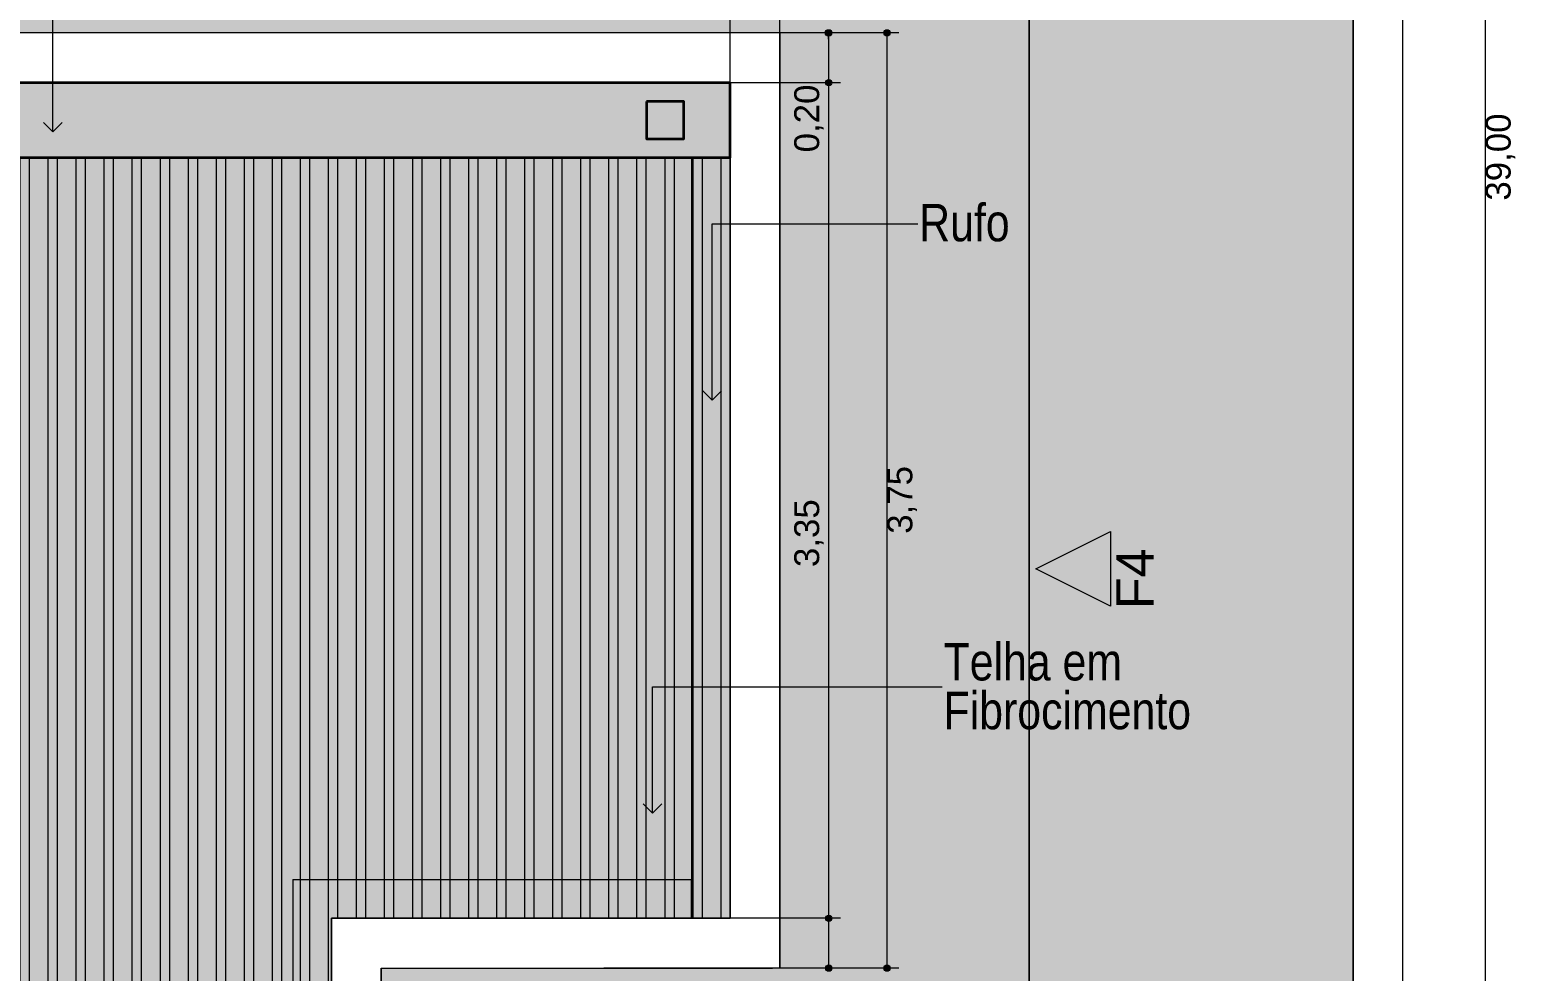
# Model space of a CAD drawing. Header units: metres. Extents: x -77 to -16.6, y -68.5 to -27.7.
# Drawn here: x -47.02 to -41.06, y -50.86 to -47.09 of the extents above; entities that cross this region are included whole.
import ezdxf

# ---------------------------------------------------------------- set-up
doc = ezdxf.new("R2010")
doc.units = ezdxf.units.M
doc.header["$MEASUREMENT"] = 0
doc.linetypes.add('Wipeout_Contour', pattern=[1, 0, -1])
for name, color, linetype, lineweight, true_color in [('01_PLANTA COBERTURA_5_0_Caneta_No__28', 7, 'Continuous', 20, 0xd0311a), ('01_PLANTA COBERTURA_5_COTAS IMPLANTAÇÃO.EXEC_Caneta_No__25', 7, 'Continuous', 13, 0x982312), ('01_PLANTA COBERTURA_5_ESTRUTURA-COB.EST_Caneta_No__13', 7, 'Continuous', 0, 0xaaaaaa), ('01_PLANTA COBERTURA_5_ESTRUTURA-COB.EST_Caneta_No__9', 7, 'Continuous', 5, 0x020202), ('01_PLANTA COBERTURA_5_LAJES.EST_Caneta_No__18', 7, 'Continuous', 0, 0xdfdfdf), ('01_PLANTA COBERTURA_5_LAJES.EST_Caneta_No__19', 7, 'Continuous', 0, 0xe9e9e9), ('01_PLANTA COBERTURA_5_LAJES.EST_Caneta_No__25', 7, 'Continuous', 13, 0x982312)]:
    doc.layers.add(name, color=color, linetype=linetype, lineweight=lineweight, true_color=true_color)
for name, color, linetype, lineweight in [('01_PLANTA COBERTURA_5_COBERTURA-LINHAS.EXEC_Caneta_No__241', 7, 'Continuous', 13), ('01_PLANTA COBERTURA_5_ESTRUTURA-COB.EST_Caneta_No__1', 7, 'Continuous', 35), ('01_PLANTA COBERTURA_5_ESTRUTURA-COB.EST_Caneta_No__241', 7, 'Continuous', 13), ('01_PLANTA COBERTURA_5_LAJES.EST_Caneta_No__241', 7, 'Continuous', 13), ('01_PLANTA COBERTURA_5_PAREDE CONSTRUIR_Caneta_No__241', 7, 'Continuous', 13), ('01_PLANTA COBERTURA_5_TERRENO.ARQ_Caneta_No__241', 7, 'Continuous', 13)]:
    doc.layers.add(name, color=color, linetype=linetype, lineweight=lineweight)
for name, color, linetype in [('01_PLANTA COBERTURA_5_ESTRUTURA-COB.EST', 7, 'Continuous'), ('01_PLANTA COBERTURA_5_PAREDE CONSTRUIR', 7, 'Continuous'), ('01_PLANTA COBERTURA_5_TERRENO.ARQ', 7, 'Continuous')]:
    doc.layers.add(name, color=color, linetype=linetype)
doc.styles.add('GENERATED_STYLE_1', font='arial.ttf')
doc.styles.add('GENERATED_STYLE_2', font='ARIALN.TTF')

msp = doc.modelspace()

# ---------------------------------------------------------------- hatches: boundary and pattern name
at = {"layer": '01_PLANTA COBERTURA_5_COTAS IMPLANTAÇÃO.EXEC_Caneta_No__25', "linetype": 'Continuous', "lineweight": 13, "true_color": 0x982312}
for points in [[(-43.8314, -47.1002), (-43.8304, -47.105), (-43.8277, -47.109), (-43.8237, -47.1117), (-43.8189, -47.1127), (-43.8141, -47.1117), (-43.81, -47.109), (-43.8073, -47.105), (-43.8064, -47.1002), (-43.8073, -47.0954), (-43.81, -47.0913), (-43.8141, -47.0886), (-43.8189, -47.0877), (-43.8237, -47.0886), (-43.8277, -47.0913), (-43.8304, -47.0954)], [(-43.8303, -47.1002), (-43.8293, -47.105), (-43.8266, -47.109), (-43.8226, -47.1117), (-43.8178, -47.1127), (-43.813, -47.1117), (-43.8089, -47.109), (-43.8062, -47.105), (-43.8053, -47.1002), (-43.8062, -47.0954), (-43.8089, -47.0913), (-43.813, -47.0886), (-43.8178, -47.0877), (-43.8226, -47.0886), (-43.8266, -47.0913), (-43.8293, -47.0954)], [(-43.5965, -47.1002), (-43.5955, -47.105), (-43.5928, -47.109), (-43.5888, -47.1117), (-43.584, -47.1127), (-43.5792, -47.1117), (-43.5751, -47.109), (-43.5724, -47.105), (-43.5715, -47.1002), (-43.5724, -47.0954), (-43.5751, -47.0913), (-43.5792, -47.0886), (-43.584, -47.0877), (-43.5888, -47.0886), (-43.5928, -47.0913), (-43.5955, -47.0954)], [(-43.8303, -47.3002), (-43.8293, -47.305), (-43.8266, -47.309), (-43.8226, -47.3117), (-43.8178, -47.3127), (-43.813, -47.3117), (-43.8089, -47.309), (-43.8062, -47.305), (-43.8053, -47.3002), (-43.8062, -47.2954), (-43.8089, -47.2913), (-43.813, -47.2886), (-43.8178, -47.2877), (-43.8226, -47.2886), (-43.8266, -47.2913), (-43.8293, -47.2954)], [(-43.8303, -50.6516), (-43.8293, -50.6564), (-43.8266, -50.6604), (-43.8226, -50.6631), (-43.8178, -50.6641), (-43.813, -50.6631), (-43.8089, -50.6604), (-43.8062, -50.6564), (-43.8053, -50.6516), (-43.8062, -50.6468), (-43.8089, -50.6427), (-43.813, -50.64), (-43.8178, -50.6391), (-43.8226, -50.64), (-43.8266, -50.6427), (-43.8293, -50.6468)], [(-43.8303, -50.8516), (-43.8293, -50.8564), (-43.8266, -50.8604), (-43.8226, -50.8631), (-43.8178, -50.8641), (-43.813, -50.8631), (-43.8089, -50.8604), (-43.8062, -50.8564), (-43.8053, -50.8516), (-43.8062, -50.8468), (-43.8089, -50.8427), (-43.813, -50.84), (-43.8178, -50.8391), (-43.8226, -50.84), (-43.8266, -50.8427), (-43.8293, -50.8468)], [(-43.5965, -50.8516), (-43.5955, -50.8564), (-43.5928, -50.8604), (-43.5888, -50.8631), (-43.584, -50.8641), (-43.5792, -50.8631), (-43.5751, -50.8604), (-43.5724, -50.8564), (-43.5715, -50.8516), (-43.5724, -50.8468), (-43.5751, -50.8427), (-43.5792, -50.84), (-43.584, -50.8391), (-43.5888, -50.84), (-43.5928, -50.8427), (-43.5955, -50.8468)]]:
    msp.add_hatch(color=24, dxfattribs=at).paths.add_polyline_path(points)
at = {"layer": '01_PLANTA COBERTURA_5_LAJES.EST_Caneta_No__18', "linetype": 'Continuous', "lineweight": 0, "true_color": 0xdfdfdf}
h = msp.add_hatch(dxfattribs=at)
h.set_pattern_fill('Piso_Externo__0005', color=254, style=0, pattern_type=2)
h.set_pattern_definition([(45, (0, 0.6), (-0.1909188, 0.1909188), [0, -0.18, 0, -0.27]), (110, (0.6, 0.6), (0.253717, 0.09234544), [0, -0.132, 0, -0.228])])
h.paths.add_polyline_path([(-76.514, -65.1016), (-73.814, -65.1016, -0.414214), (-75.814, -67.1016), (-66.814, -67.1016, -0.414214), (-68.814, -65.1016), (-68.814, -62.301), (-68.814, -45.4002, -0.414214), (-66.514, -43.1002), (-65.914, -43.1002), (-65.914, -42.3002), (-66.514, -42.3002), (-66.514, -38.2041), (-65.114, -38.2041), (-65.114, -36.7038), (-66.514, -36.7038), (-66.514, -32.5997), (-65.114, -32.5997), (-56.714, -32.5997), (-53.814, -32.5997), (-44.014, -32.5997), (-44.014, -42.3002), (-53.814, -42.3002), (-53.814, -47.1002), (-44.014, -47.1002), (-44.014, -50.8516), (-45.6136, -50.8516), (-45.6136, -52.3506), (-44.014, -52.3506), (-44.014, -60.3006), (-48.9163, -60.3006), (-48.9163, -61.1006), (-44.3609, -61.1006), (-44.3609, -67.1016), (-44.014, -67.1016), (-41.514, -67.1016), (-41.514, -28.1016), (-41.714, -28.1016), (-41.714, -60.3006), (-43.014, -60.3006), (-43.014, -30.0016), (-66.514, -30.0016), (-66.514, -28.1016), (-76.514, -28.1016)])
h.paths.add_polyline_path([(-73.814, -45.1016), (-76.314, -45.1016), (-76.314, -43.0892), (-75.7984, -43.0908, -0.414214), (-73.8139, -45.0876)], flags=0)
h.paths.add_polyline_path([(-73.814, -45.5846, -0.009328), (-73.814, -45.6604)], flags=0)
h.paths.add_polyline_path([(-52.814, -46.3002), (-52.814, -43.1002), (-44.014, -43.1002), (-44.014, -46.3002)], flags=0)
h.paths.add_polyline_path([(-67.714, -34.1), (-76.314, -34.1), (-76.314, -32.5997), (-67.714, -32.5997)], flags=0)
at = {"layer": '01_PLANTA COBERTURA_5_LAJES.EST_Caneta_No__19', "linetype": 'Continuous', "lineweight": 0, "true_color": 0xefefef}
msp.add_hatch(color=7, dxfattribs=at).paths.add_polyline_path([(-64.914, -47.3002), (-66.314, -47.3002), (-66.314, -60.1006), (-56.514, -60.1006), (-44.214, -60.1006), (-44.214, -56.8006), (-44.214, -52.5516), (-45.8136, -52.5516), (-45.8136, -50.6516), (-44.214, -50.6516), (-44.214, -47.3002), (-45.8136, -47.3002), (-54.014, -47.3002), (-54.014, -42.1002), (-44.214, -42.1002), (-44.214, -32.7997), (-54.014, -32.7997), (-56.514, -32.7997), (-56.714, -32.7997), (-64.914, -32.7997), (-66.314, -32.7997), (-66.314, -36.5038), (-64.914, -36.5038), (-64.914, -38.4037), (-66.314, -38.4037), (-66.314, -42.1002), (-64.914, -42.1002)])
at = {"layer": '01_PLANTA COBERTURA_5_LAJES.EST_Caneta_No__25', "linetype": 'Continuous', "lineweight": 13, "true_color": 0x982312}
msp.add_hatch(color=24, dxfattribs=at).paths.add_polyline_path([(-42.6877, -49.0998), (-42.9877, -49.2498), (-42.6877, -49.3998)])
at = {"layer": '01_PLANTA COBERTURA_5_TERRENO.ARQ', "linetype": 'Continuous', "lineweight": 0, "true_color": 0xc5d9be}
msp.add_hatch(color=9, dxfattribs=at).paths.add_polyline_path([(-66.514, -28.3016), (-66.514, -30.0016), (-43.014, -30.0016), (-43.014, -56.6006), (-41.714, -56.6006), (-41.714, -28.3016), (-43.014, -28.3016)])

# ---------------------------------------------------------------- linework, layer by layer
at = {"layer": '01_PLANTA COBERTURA_5_COBERTURA-LINHAS.EXEC_Caneta_No__241', "color": 7, "linetype": 'Continuous', "lineweight": 13, "ltscale": 1000}
for p, q in [((-46.9314, -47.4968), (-46.9689, -47.4593)), ((-46.9314, -47.4968), (-46.8939, -47.4593)), ((-44.2855, -48.5739), (-44.2855, -47.8668)), ((-44.2855, -48.5739), (-44.323, -48.5364)), ((-44.2855, -48.5739), (-44.248, -48.5364)), ((-44.5248, -50.2303), (-44.5248, -49.7226)), ((-44.5248, -50.2303), (-44.5623, -50.1928)), ((-44.5248, -50.2303), (-44.4873, -50.1928))]:
    msp.add_line(p, q, dxfattribs=at)
at = {"layer": '01_PLANTA COBERTURA_5_COTAS IMPLANTAÇÃO.EXEC_Caneta_No__25', "color": 24, "linetype": 'Continuous', "lineweight": 13, "ltscale": 1000, "true_color": 0x982312}
for p, q in [((-41.1833, -67.0891), (-41.1833, -28.1141)), ((-43.8189, -47.1252), (-43.8189, -47.1127)), ((-43.8178, -47.2877), (-43.8178, -47.1127)), ((-43.772, -47.1002), (-43.8064, -47.1002)), ((-43.7709, -47.1002), (-43.8053, -47.1002)), ((-43.584, -50.8391), (-43.584, -47.1127)), ((-43.5371, -47.1002), (-43.5715, -47.1002)), ((-43.8178, -50.6391), (-43.8178, -47.3127)), ((-43.7709, -47.3002), (-43.8053, -47.3002)), ((-43.8178, -50.8391), (-43.8178, -50.6641)), ((-43.7709, -50.6516), (-43.8053, -50.6516)), ((-43.7709, -50.8516), (-43.8053, -50.8516)), ((-43.5371, -50.8516), (-43.5715, -50.8516))]:
    msp.add_line(p, q, dxfattribs=at)
for centre in [(-43.8189, -47.1002), (-43.8178, -47.1002), (-43.584, -47.1002), (-43.8178, -47.3002), (-43.8178, -50.6516), (-43.8178, -50.8516), (-43.584, -50.8516)]:
    msp.add_circle(centre, 0.0125, dxfattribs=at)
at = {"layer": '01_PLANTA COBERTURA_5_ESTRUTURA-COB.EST_Caneta_No__1', "color": 7, "linetype": 'Continuous', "lineweight": 35, "ltscale": 1000, "flags": 128}
msp.add_lwpolyline([(-44.549, -47.3752), (-44.549, -47.5252), (-44.399, -47.5252), (-44.399, -47.3752)], close=True, dxfattribs=at)
at = {"layer": '01_PLANTA COBERTURA_5_ESTRUTURA-COB.EST_Caneta_No__241', "color": 7, "linetype": 'Continuous', "lineweight": 13, "ltscale": 1000}
for q in [(-45.9686, -51.8504), (-44.369, -50.4966)]:
    msp.add_line((-45.9686, -50.4966), q, dxfattribs=at)
at = {"layer": '01_PLANTA COBERTURA_5_LAJES.EST_Caneta_No__241', "color": 7, "linetype": 'Continuous', "lineweight": 13, "ltscale": 1000, "flags": 128}
for points in [[(-53.814, -42.3002), (-53.814, -47.1002), (-44.014, -47.1002), (-44.014, -50.8516), (-45.6136, -50.8516), (-45.6136, -52.3506), (-44.014, -52.3506), (-44.014, -60.3006), (-48.9163, -60.3006), (-48.9163, -61.1006), (-44.3609, -61.1006), (-44.3609, -67.1016), (-44.014, -67.1016), (-41.514, -67.1016), (-41.514, -28.1016)], [(-41.714, -28.1016), (-41.714, -60.3006), (-43.014, -60.3006), (-43.014, -30.0016)], [(-64.914, -42.1002), (-64.914, -47.3002), (-66.314, -47.3002), (-66.314, -60.1006), (-56.514, -60.1006), (-44.214, -60.1006), (-44.214, -56.8006), (-44.214, -52.5516), (-45.8136, -52.5516), (-45.8136, -50.6516), (-44.214, -50.6516), (-44.214, -47.3002), (-45.8136, -47.3002), (-54.014, -47.3002), (-54.014, -42.1002)]]:
    msp.add_lwpolyline(points, dxfattribs=at)
at = {"layer": '01_PLANTA COBERTURA_5_LAJES.EST_Caneta_No__25', "color": 24, "linetype": 'Continuous', "lineweight": 13, "ltscale": 1000, "true_color": 0x982312, "flags": 128}
msp.add_lwpolyline([(-42.6877, -49.0998), (-42.6877, -49.3998), (-42.9877, -49.2498)], close=True, dxfattribs=at)
at = {"layer": '01_PLANTA COBERTURA_5_TERRENO.ARQ_Caneta_No__241', "color": 7, "linetype": 'Continuous', "lineweight": 13, "ltscale": 1000, "flags": 128}
msp.add_lwpolyline([(-66.514, -28.3016), (-66.514, -30.0016), (-43.014, -30.0016), (-43.014, -56.6006), (-41.714, -56.6006), (-41.714, -28.3016), (-43.014, -28.3016)], close=True, dxfattribs=at)

# ---------------------------------------------------------------- texts
at = {"layer": '01_PLANTA COBERTURA_5_0_Caneta_No__28', "color": 22, "linetype": 'Continuous', "lineweight": 20, "true_color": 0xd0311a, "insert": (-42.5144, -49.4123), "char_height": 0.15, "attachment_point": 7, "rotation": 90, "style": 'GENERATED_STYLE_1'}
msp.add_mtext('\\A1;{\\pql;\\pt0;\\fArial|b0|i0|c0|p0;\\W1.000000;F4}', dxfattribs=at)
at = {"layer": '01_PLANTA COBERTURA_5_COBERTURA-LINHAS.EXEC_Caneta_No__241', "color": 7, "linetype": 'Continuous', "lineweight": 13, "insert": (-43.455, -47.7863), "char_height": 0.15, "attachment_point": 1, "style": 'GENERATED_STYLE_2'}
msp.add_mtext('\\A1;{\\pql;\\pt0,241;\\fArial Narrow|b0|i0|c0|p0;\\W1.000000;Rufo \\fArial Narrow|b0|i0|c0|p0;\\W1.000000;\\A1{\\H.66x;\\S^  ;}\\fArial Narrow|b0|i0|c0|p0;\\W1.000000;\\fArial Narrow|b0|i0|c0|p0;\\W1.000000;\\A1{\\H.66x;\\S^  ;}\\fArial Narrow|b0|i0|c0|p0;\\W1.000000;\\fArial Narrow|b0|i0|c0|p0;\\W1.000000;\\fArial Narrow|b0|i0|c0|p0;\\W1.000000;\\fArial Narrow|b0|i0|c0|p0;\\W1.000000;\\fArial Narrow|b0|i0|c0|p0;\\W1.000000;\\fArial Narrow|b0|i0|c0|p0;\\W1.000000;\\fArial Narrow|b0|i0|c0|p0;\\W1.000000;\\A1{\\H.66x;\\S^  ;}\\fArial Narrow|b0|i0|c0|p0;\\W1.000000;\\fArial Narrow|b0|i0|c0|p0;\\W1.000000;\\A1{\\H.66x;\\S^  ;}\\fArial Narrow|b0|i0|c0|p0;\\W1.000000;\\fArial Narrow|b0|i0|c0|p0;\\W1.000000;\\fArial Narrow|b0|i0|c0|p0;\\W1.000000;\\fArial Narrow|b0|i0|c0|p0;\\W1.000000;\\fArial Narrow|b0|i0|c0|p0;\\W1.000000;\\fArial Narrow|b0|i0|c0|p0;\\W1.000000;\\fArial Narrow|b0|i0|c0|p0;\\W1.000000;\\A1{\\H.66x;\\S^  ;}\\fArial Narrow|b0|i0|c0|p0;\\W1.000000;\\fArial Narrow|b0|i0|c0|p0;\\W1.000000;\\A1{\\H.66x;\\S^  ;}\\fArial Narrow|b0|i0|c0|p0;\\W1.000000;\\fArial Narrow|b0|i0|c0|p0;\\W1.000000;\\fArial Narrow|b0|i0|c0|p0;\\W1.000000;\\fArial Narrow|b0|i0|c0|p0;\\W1.000000;\\fArial Narrow|b0|i0|c0|p0;\\W1.000000;\\fArial Narrow|b0|i0|c0|p0;\\W1.000000;\\fArial Narrow|b0|i0|c0|p0;\\W1.000000;\\A1{\\H.66x;\\S^  ;}\\fArial Narrow|b0|i0|c0|p0;\\W1.000000;\\fArial Narrow|b0|i0|c0|p0;\\W1.000000;\\A1{\\H.66x;\\S^  ;}\\fArial Narrow|b0|i0|c0|p0;\\W1.000000;\\fArial Narrow|b0|i0|c0|p0;\\W1.000000;\\fArial Narrow|b0|i0|c0|p0;\\W1.000000;\\fArial Narrow|b0|i0|c0|p0;\\W1.000000;\\fArial Narrow|b0|i0|c0|p0;\\W1.000000;\\fArial Narrow|b0|i0|c0|p0;\\W1.000000;\\fArial Narrow|b0|i0|c0|p0;\\W1.000000;\\A1{\\H.66x;\\S^  ;}\\fArial Narrow|b0|i0|c0|p0;\\W1.000000;\\fArial Narrow|b0|i0|c0|p0;\\W1.000000;\\A1{\\H.66x;\\S^  ;}\\fArial Narrow|b0|i0|c0|p0;\\W1.000000;\\fArial Narrow|b0|i0|c0|p0;\\W1.000000;\\fArial Narrow|b0|i0|c0|p0;\\W1.000000;\\fArial Narrow|b0|i0|c0|p0;\\W1.000000;\\fArial Narrow|b0|i0|c0|p0;\\W1.000000;\\fArial Narrow|b0|i0|c0|p0;\\W1.000000;\\fArial Narrow|b0|i0|c0|p0;\\W1.000000;\\A1{\\H.66x;\\S^  ;}\\fArial Narrow|b0|i0|c0|p0;\\W1.000000;}', dxfattribs=at)
at = {"layer": '01_PLANTA COBERTURA_5_COBERTURA-LINHAS.EXEC_Caneta_No__241', "color": 7, "linetype": 'Continuous', "lineweight": 13, "insert": (-43.3574, -49.5476), "char_height": 0.15, "width": 1.6, "attachment_point": 1, "line_spacing_factor": 0.782313, "style": 'GENERATED_STYLE_2'}
msp.add_mtext('\\A1;{\\pql;\\pt0,241;\\fArial Narrow|b0|i0|c0|p0;\\W1.000000;Telha em Fibrocimento\\fArial Narrow|b0|i0|c0|p0;\\W1.000000;\\A1{\\H.66x;\\S^  ;}\\fArial Narrow|b0|i0|c0|p0;\\W1.000000;\\fArial Narrow|b0|i0|c0|p0;\\W1.000000;\\A1{\\H.66x;\\S^  ;}\\fArial Narrow|b0|i0|c0|p0;\\W1.000000;\\fArial Narrow|b0|i0|c0|p0;\\W1.000000;\\fArial Narrow|b0|i0|c0|p0;\\W1.000000;\\fArial Narrow|b0|i0|c0|p0;\\W1.000000;\\fArial Narrow|b0|i0|c0|p0;\\W1.000000;\\fArial Narrow|b0|i0|c0|p0;\\W1.000000;\\fArial Narrow|b0|i0|c0|p0;\\W1.000000;\\A1{\\H.66x;\\S^  ;}\\fArial Narrow|b0|i0|c0|p0;\\W1.000000;\\fArial Narrow|b0|i0|c0|p0;\\W1.000000;\\A1{\\H.66x;\\S^  ;}\\fArial Narrow|b0|i0|c0|p0;\\W1.000000;\\fArial Narrow|b0|i0|c0|p0;\\W1.000000;\\fArial Narrow|b0|i0|c0|p0;\\W1.000000;\\fArial Narrow|b0|i0|c0|p0;\\W1.000000;\\fArial Narrow|b0|i0|c0|p0;\\W1.000000;\\fArial Narrow|b0|i0|c0|p0;\\W1.000000;\\fArial Narrow|b0|i0|c0|p0;\\W1.000000;\\A1{\\H.66x;\\S^  ;}\\fArial Narrow|b0|i0|c0|p0;\\W1.000000;\\fArial Narrow|b0|i0|c0|p0;\\W1.000000;\\A1{\\H.66x;\\S^  ;}\\fArial Narrow|b0|i0|c0|p0;\\W1.000000;\\fArial Narrow|b0|i0|c0|p0;\\W1.000000;\\fArial Narrow|b0|i0|c0|p0;\\W1.000000;\\fArial Narrow|b0|i0|c0|p0;\\W1.000000;\\fArial Narrow|b0|i0|c0|p0;\\W1.000000;\\fArial Narrow|b0|i0|c0|p0;\\W1.000000;\\fArial Narrow|b0|i0|c0|p0;\\W1.000000;\\A1{\\H.66x;\\S^  ;}\\fArial Narrow|b0|i0|c0|p0;\\W1.000000;\\fArial Narrow|b0|i0|c0|p0;\\W1.000000;\\A1{\\H.66x;\\S^  ;}\\fArial Narrow|b0|i0|c0|p0;\\W1.000000;\\fArial Narrow|b0|i0|c0|p0;\\W1.000000;\\fArial Narrow|b0|i0|c0|p0;\\W1.000000;\\fArial Narrow|b0|i0|c0|p0;\\W1.000000;\\fArial Narrow|b0|i0|c0|p0;\\W1.000000;\\fArial Narrow|b0|i0|c0|p0;\\W1.000000;\\fArial Narrow|b0|i0|c0|p0;\\W1.000000;\\A1{\\H.66x;\\S^  ;}\\fArial Narrow|b0|i0|c0|p0;\\W1.000000;\\fArial Narrow|b0|i0|c0|p0;\\W1.000000;\\A1{\\H.66x;\\S^  ;}\\fArial Narrow|b0|i0|c0|p0;\\W1.000000;\\fArial Narrow|b0|i0|c0|p0;\\W1.000000;\\fArial Narrow|b0|i0|c0|p0;\\W1.000000;\\fArial Narrow|b0|i0|c0|p0;\\W1.000000;\\fArial Narrow|b0|i0|c0|p0;\\W1.000000;\\fArial Narrow|b0|i0|c0|p0;\\W1.000000;\\fArial Narrow|b0|i0|c0|p0;\\W1.000000;\\A1{\\H.66x;\\S^  ;}\\fArial Narrow|b0|i0|c0|p0;\\W1.000000;}', dxfattribs=at)
at = {"layer": '01_PLANTA COBERTURA_5_COTAS IMPLANTAÇÃO.EXEC_Caneta_No__25', "color": 24, "linetype": 'Continuous', "lineweight": 13, "true_color": 0x982312, "char_height": 0.1, "attachment_point": 7, "rotation": 90, "style": 'GENERATED_STYLE_1'}
for s, insert, width in [('\\A1;{\\pql;\\fArial|b0|i0|c0|p0;\\W1.000000;0,20}', (-43.8378, -47.5796), 0.26692), ('\\A1;{\\pql;\\fArial|b0|i0|c0|p0;\\W1.000000;39,00}', (-41.0633, -47.7732), 0.343192), ('\\A1;{\\pql;\\fArial|b0|i0|c0|p0;\\W1.000000;3,75}', (-43.464, -49.1093), 0.26692), ('\\A1;{\\pql;\\fArial|b0|i0|c0|p0;\\W1.000000;3,35}', (-43.8378, -49.2428), 0.26692)]:
    msp.add_mtext(s, dxfattribs=dict(at, insert=insert, width=width))

# ---------------------------------------------------------------- next in the draw order: wipeouts: each hides what was drawn before it
at = {"color": 254, "linetype": 'Wipeout_Contour', "lineweight": 0, "ltscale": 257.852936}
msp.add_wipeout([(-41.544, -28.1316), (-41.544, -67.1016), (-41.514, -67.1016), (-41.514, -28.1316)], dxfattribs=at).dxf.layer = '01_PLANTA COBERTURA_5_PAREDE CONSTRUIR'
at = {"color": 254, "linetype": 'Wipeout_Contour', "lineweight": 0, "ltscale": 241.171527}
msp.add_wipeout([(-41.714, -28.3016), (-41.714, -56.6006), (-41.684, -56.6006), (-41.684, -28.3016)], dxfattribs=at).dxf.layer = '01_PLANTA COBERTURA_5_PAREDE CONSTRUIR'
at = {"color": 254, "linetype": 'Wipeout_Contour', "lineweight": 0, "ltscale": 194.171832}
msp.add_wipeout([(-44.044, -47.1302), (-44.014, -47.1302), (-44.014, -47.1002)], dxfattribs=at).dxf.layer = '01_PLANTA COBERTURA_5_PAREDE CONSTRUIR'
at = {"color": 254, "linetype": 'Wipeout_Contour', "lineweight": 0, "ltscale": 194.892642}
msp.add_wipeout([(-44.214, -47.3002), (-44.184, -47.3002), (-44.184, -47.2702)], dxfattribs=at).dxf.layer = '01_PLANTA COBERTURA_5_PAREDE CONSTRUIR'
at = {"color": 254, "linetype": 'Wipeout_Contour', "lineweight": 0, "ltscale": 204.954202}
msp.add_wipeout([(-45.7836, -50.6816), (-45.8136, -50.6516), (-45.8136, -50.6816)], dxfattribs=at).dxf.layer = '01_PLANTA COBERTURA_5_PAREDE CONSTRUIR'
at = {"color": 254, "linetype": 'Wipeout_Contour', "lineweight": 0, "ltscale": 201.78026}
msp.add_wipeout([(-44.214, -50.6816), (-44.184, -50.6816), (-44.214, -50.6516)], dxfattribs=at).dxf.layer = '01_PLANTA COBERTURA_5_PAREDE CONSTRUIR'
at = {"color": 254, "linetype": 'Wipeout_Contour', "lineweight": 0, "ltscale": 204.994298}
msp.add_wipeout([(-45.6136, -50.8516), (-45.6436, -50.8216), (-45.6436, -50.8516)], dxfattribs=at).dxf.layer = '01_PLANTA COBERTURA_5_PAREDE CONSTRUIR'
at = {"color": 254, "linetype": 'Wipeout_Contour', "lineweight": 0, "ltscale": 201.833114}
msp.add_wipeout([(-44.044, -50.8516), (-44.014, -50.8516), (-44.044, -50.8216)], dxfattribs=at).dxf.layer = '01_PLANTA COBERTURA_5_PAREDE CONSTRUIR'

# ---------------------------------------------------------------- next in the draw order: linework, layer by layer
at = {"layer": '01_PLANTA COBERTURA_5_PAREDE CONSTRUIR_Caneta_No__241', "color": 7, "linetype": 'Continuous', "lineweight": 13, "ltscale": 1000, "flags": 128}
for points in [[(-41.514, -67.1016), (-41.514, -28.1016)], [(-41.714, -28.3016), (-41.714, -56.6006)]]:
    msp.add_lwpolyline(points, dxfattribs=at)

# ---------------------------------------------------------------- next in the draw order: wipeouts: each hides what was drawn before it
at = {"color": 254, "linetype": 'Wipeout_Contour', "lineweight": 0, "ltscale": 240.943221}
msp.add_wipeout([(-41.684, -28.2716), (-41.684, -56.6306), (-41.544, -56.6306), (-41.544, -28.2716)], dxfattribs=at).dxf.layer = '01_PLANTA COBERTURA_5_PAREDE CONSTRUIR'
at = {"color": 254, "linetype": 'Wipeout_Contour', "lineweight": 0, "ltscale": 194.53412}
msp.add_wipeout([(-44.184, -47.2702), (-44.044, -47.2702), (-44.044, -47.1302)], dxfattribs=at).dxf.layer = '01_PLANTA COBERTURA_5_PAREDE CONSTRUIR'
at = {"color": 254, "linetype": 'Wipeout_Contour', "lineweight": 0, "ltscale": 205.050989}
msp.add_wipeout([(-45.6436, -50.8216), (-45.7836, -50.6816), (-45.7836, -50.8216)], dxfattribs=at).dxf.layer = '01_PLANTA COBERTURA_5_PAREDE CONSTRUIR'
at = {"color": 254, "linetype": 'Wipeout_Contour', "lineweight": 0, "ltscale": 201.883346}
msp.add_wipeout([(-44.184, -50.8216), (-44.044, -50.8216), (-44.184, -50.6816)], dxfattribs=at).dxf.layer = '01_PLANTA COBERTURA_5_PAREDE CONSTRUIR'

# ---------------------------------------------------------------- next in the draw order: wipeouts: each hides what was drawn before it
at = {"color": 254, "linetype": 'Wipeout_Contour', "lineweight": 0, "ltscale": 192.756991}
msp.add_wipeout([(-44.044, -47.1302), (-44.014, -47.1002), (-44.044, -47.1002)], dxfattribs=at).dxf.layer = '01_PLANTA COBERTURA_5_PAREDE CONSTRUIR'
at = {"color": 254, "linetype": 'Wipeout_Contour', "lineweight": 0, "ltscale": 193.4778}
msp.add_wipeout([(-44.214, -47.3002), (-44.184, -47.2702), (-44.214, -47.2702)], dxfattribs=at).dxf.layer = '01_PLANTA COBERTURA_5_PAREDE CONSTRUIR'
at = {"color": 254, "linetype": 'Wipeout_Contour', "lineweight": 0, "ltscale": 204.840557}
msp.add_wipeout([(-45.8136, -50.6516), (-45.7836, -50.6816), (-45.7836, -50.6516)], dxfattribs=at).dxf.layer = '01_PLANTA COBERTURA_5_PAREDE CONSTRUIR'
at = {"color": 254, "linetype": 'Wipeout_Contour', "lineweight": 0, "ltscale": 201.641745}
msp.add_wipeout([(-44.214, -50.6516), (-44.184, -50.6816), (-44.184, -50.6516)], dxfattribs=at).dxf.layer = '01_PLANTA COBERTURA_5_PAREDE CONSTRUIR'
at = {"color": 254, "linetype": 'Wipeout_Contour', "lineweight": 0, "ltscale": 204.875697}
msp.add_wipeout([(-45.6436, -50.8216), (-45.6136, -50.8516), (-45.6136, -50.8216)], dxfattribs=at).dxf.layer = '01_PLANTA COBERTURA_5_PAREDE CONSTRUIR'
at = {"color": 254, "linetype": 'Wipeout_Contour', "lineweight": 0, "ltscale": 201.689577}
msp.add_wipeout([(-44.044, -50.8216), (-44.014, -50.8516), (-44.014, -50.8216)], dxfattribs=at).dxf.layer = '01_PLANTA COBERTURA_5_PAREDE CONSTRUIR'

# ---------------------------------------------------------------- next in the draw order: linework, layer by layer
at = {"layer": '01_PLANTA COBERTURA_5_PAREDE CONSTRUIR_Caneta_No__241', "color": 7, "linetype": 'Continuous', "lineweight": 13, "ltscale": 1000, "flags": 128}
for points in [[(-44.014, -47.1002), (-44.014, -47.1302)], [(-45.8136, -50.6516), (-45.8136, -50.6816)], [(-44.014, -50.8516), (-44.044, -50.8516)]]:
    msp.add_lwpolyline(points, dxfattribs=at)

# ---------------------------------------------------------------- next in the draw order: wipeouts: each hides what was drawn before it
at = {"color": 254, "linetype": 'Wipeout_Contour', "lineweight": 0, "ltscale": 271.97662}
msp.add_wipeout([(-53.814, -47.1302), (-44.044, -47.1302), (-44.044, -47.1002), (-53.814, -47.1002)], dxfattribs=at).dxf.layer = '01_PLANTA COBERTURA_5_PAREDE CONSTRUIR'
at = {"color": 254, "linetype": 'Wipeout_Contour', "lineweight": 0, "ltscale": 292.22104}
msp.add_wipeout([(-66.314, -47.3002), (-44.214, -47.3002), (-44.214, -47.2702), (-66.314, -47.2702)], dxfattribs=at).dxf.layer = '01_PLANTA COBERTURA_5_PAREDE CONSTRUIR'

# ---------------------------------------------------------------- next in the draw order: linework, layer by layer
at = {"layer": '01_PLANTA COBERTURA_5_COTAS IMPLANTAÇÃO.EXEC_Caneta_No__25', "color": 24, "linetype": 'Continuous', "lineweight": 13, "ltscale": 1000, "true_color": 0x982312}
for p, q in [((-43.8314, -47.1002), (-45.2719, -47.1002)), ((-43.8303, -47.1002), (-44.7205, -47.1002)), ((-43.5965, -47.1002), (-44.4867, -47.1002))]:
    msp.add_line(p, q, dxfattribs=at)
at = {"layer": '01_PLANTA COBERTURA_5_PAREDE CONSTRUIR_Caneta_No__241', "color": 7, "linetype": 'Continuous', "lineweight": 13, "ltscale": 1000, "flags": 128}
for points in [[(-44.014, -47.1002), (-53.814, -47.1002)], [(-66.314, -47.3002), (-44.214, -47.3002)]]:
    msp.add_lwpolyline(points, dxfattribs=at)

# ---------------------------------------------------------------- next in the draw order: wipeouts: each hides what was drawn before it
at = {"color": 254, "linetype": 'Wipeout_Contour', "lineweight": 0, "ltscale": 193.114015}
msp.add_wipeout([(-44.184, -47.2702), (-44.044, -47.1302), (-44.184, -47.1302)], dxfattribs=at).dxf.layer = '01_PLANTA COBERTURA_5_PAREDE CONSTRUIR'

# ---------------------------------------------------------------- next in the draw order: wipeouts: each hides what was drawn before it
at = {"color": 254, "linetype": 'Wipeout_Contour', "lineweight": 0, "ltscale": 272.449385}
msp.add_wipeout([(-53.844, -47.2702), (-44.184, -47.2702), (-44.184, -47.1302), (-53.844, -47.1302)], dxfattribs=at).dxf.layer = '01_PLANTA COBERTURA_5_PAREDE CONSTRUIR'
at = {"color": 254, "linetype": 'Wipeout_Contour', "lineweight": 0, "ltscale": 263.455213}
msp.add_wipeout([(-44.044, -47.1302), (-44.044, -50.8216), (-44.014, -50.8216), (-44.014, -47.1302)], dxfattribs=at).dxf.layer = '01_PLANTA COBERTURA_5_PAREDE CONSTRUIR'
at = {"color": 254, "linetype": 'Wipeout_Contour', "lineweight": 0, "ltscale": 263.904864}
msp.add_wipeout([(-44.214, -47.3002), (-44.214, -50.6516), (-44.184, -50.6516), (-44.184, -47.3002)], dxfattribs=at).dxf.layer = '01_PLANTA COBERTURA_5_PAREDE CONSTRUIR'

# ---------------------------------------------------------------- next in the draw order: linework, layer by layer
at = {"layer": '01_PLANTA COBERTURA_5_COBERTURA-LINHAS.EXEC_Caneta_No__241', "color": 7, "linetype": 'Continuous', "lineweight": 13, "ltscale": 1000}
msp.add_line((-46.9314, -47.4968), (-46.9314, -46.7897), dxfattribs=at)
at = {"layer": '01_PLANTA COBERTURA_5_COTAS IMPLANTAÇÃO.EXEC_Caneta_No__25', "color": 24, "linetype": 'Continuous', "lineweight": 13, "ltscale": 1000, "true_color": 0x982312}
for p, q in [((-44.214, -48.2715), (-44.214, -46.8309)), ((-44.014, -48.2715), (-44.014, -46.8309)), ((-44.014, -48.4343), (-44.014, -46.9938))]:
    msp.add_line(p, q, dxfattribs=at)
at = {"layer": '01_PLANTA COBERTURA_5_ESTRUTURA-COB.EST_Caneta_No__1', "color": 7, "linetype": 'Continuous', "lineweight": 35, "ltscale": 1000, "flags": 128}
msp.add_lwpolyline([(-66.314, -47.6002), (-44.214, -47.6002), (-44.214, -47.3002), (-66.314, -47.3002)], close=True, dxfattribs=at)
at = {"layer": '01_PLANTA COBERTURA_5_ESTRUTURA-COB.EST_Caneta_No__241', "color": 7, "linetype": 'Continuous', "lineweight": 13, "ltscale": 1000}
msp.add_line((-44.369, -47.6002), (-44.214, -47.6002), dxfattribs=at)
at = {"layer": '01_PLANTA COBERTURA_5_PAREDE CONSTRUIR_Caneta_No__241', "color": 7, "linetype": 'Continuous', "lineweight": 13, "ltscale": 1000, "flags": 128}
for points in [[(-44.014, -50.8516), (-44.014, -47.1302)], [(-44.214, -47.3002), (-44.214, -50.6516)]]:
    msp.add_lwpolyline(points, dxfattribs=at)

# ---------------------------------------------------------------- next in the draw order: wipeouts: each hides what was drawn before it
at = {"color": 254, "linetype": 'Wipeout_Contour', "lineweight": 0, "ltscale": 201.587132}
msp.add_wipeout([(-44.184, -50.6816), (-44.044, -50.8216), (-44.044, -50.6816)], dxfattribs=at).dxf.layer = '01_PLANTA COBERTURA_5_PAREDE CONSTRUIR'

# ---------------------------------------------------------------- next in the draw order: wipeouts: each hides what was drawn before it
at = {"color": 254, "linetype": 'Wipeout_Contour', "lineweight": 0, "ltscale": 263.67731}
msp.add_wipeout([(-44.184, -47.2702), (-44.184, -50.6816), (-44.044, -50.6816), (-44.044, -47.2702)], dxfattribs=at).dxf.layer = '01_PLANTA COBERTURA_5_PAREDE CONSTRUIR'
at = {"color": 254, "linetype": 'Wipeout_Contour', "lineweight": 0, "ltscale": 271.062856}
msp.add_wipeout([(-45.7836, -50.6516), (-45.7836, -50.6816), (-44.214, -50.6816), (-44.214, -50.6516)], dxfattribs=at).dxf.layer = '01_PLANTA COBERTURA_5_PAREDE CONSTRUIR'
at = {"color": 254, "linetype": 'Wipeout_Contour', "lineweight": 0, "ltscale": 271.121503}
msp.add_wipeout([(-44.044, -50.8216), (-45.6136, -50.8216), (-45.6136, -50.8516), (-44.044, -50.8516)], dxfattribs=at).dxf.layer = '01_PLANTA COBERTURA_5_PAREDE CONSTRUIR'

# ---------------------------------------------------------------- next in the draw order: hatches: boundary and pattern name
at = {"layer": '01_PLANTA COBERTURA_5_ESTRUTURA-COB.EST', "linetype": 'Continuous', "lineweight": 0, "true_color": 0xffffff}
for points in [[(-44.369, -50.6516), (-44.214, -50.6516), (-44.214, -47.6002), (-44.369, -47.6002)], [(-45.9686, -50.4966), (-45.8136, -50.6516), (-44.369, -50.6516), (-44.369, -50.4966)]]:
    msp.add_hatch(color=7, dxfattribs=at).paths.add_polyline_path(points)

# ---------------------------------------------------------------- next in the draw order: linework, layer by layer
at = {"layer": '01_PLANTA COBERTURA_5_COBERTURA-LINHAS.EXEC_Caneta_No__241', "color": 7, "linetype": 'Continuous', "lineweight": 13, "ltscale": 1000}
for p, q in [((-44.2855, -47.8668), (-43.46, -47.8668)), ((-44.5248, -49.7226), (-43.3624, -49.7226))]:
    msp.add_line(p, q, dxfattribs=at)
at = {"layer": '01_PLANTA COBERTURA_5_COTAS IMPLANTAÇÃO.EXEC_Caneta_No__25', "color": 24, "linetype": 'Continuous', "lineweight": 13, "ltscale": 1000, "true_color": 0x982312}
for p, q in [((-43.8303, -47.3002), (-44.7205, -47.3002)), ((-43.8303, -50.6516), (-44.7205, -50.6516)), ((-43.8303, -50.8516), (-44.7205, -50.8516)), ((-43.5965, -50.8516), (-44.4867, -50.8516))]:
    msp.add_line(p, q, dxfattribs=at)
at = {"layer": '01_PLANTA COBERTURA_5_ESTRUTURA-COB.EST_Caneta_No__241', "color": 7, "linetype": 'Continuous', "lineweight": 13, "ltscale": 1000}
for p, q in [((-44.369, -47.6002), (-44.369, -50.6516)), ((-44.214, -47.6002), (-44.214, -50.6516)), ((-44.369, -50.6516), (-44.369, -50.4966)), ((-45.8136, -50.6516), (-44.369, -50.6516)), ((-44.369, -50.6516), (-44.214, -50.6516))]:
    msp.add_line(p, q, dxfattribs=at)
at = {"layer": '01_PLANTA COBERTURA_5_PAREDE CONSTRUIR_Caneta_No__241', "color": 7, "linetype": 'Continuous', "lineweight": 13, "ltscale": 1000, "flags": 128}
for points in [[(-44.214, -50.6516), (-45.8136, -50.6516)], [(-45.6136, -50.8516), (-44.044, -50.8516)]]:
    msp.add_lwpolyline(points, dxfattribs=at)

# ---------------------------------------------------------------- next in the draw order: wipeouts: each hides what was drawn before it
at = {"color": 254, "linetype": 'Wipeout_Contour', "lineweight": 0, "ltscale": 204.779511}
msp.add_wipeout([(-45.7836, -50.6816), (-45.6436, -50.8216), (-45.6436, -50.6816)], dxfattribs=at).dxf.layer = '01_PLANTA COBERTURA_5_PAREDE CONSTRUIR'

# ---------------------------------------------------------------- next in the draw order: wipeouts: each hides what was drawn before it
at = {"color": 254, "linetype": 'Wipeout_Contour', "lineweight": 0, "ltscale": 275.980888}
msp.add_wipeout([(-45.7836, -52.5206), (-45.7836, -50.6816), (-45.8136, -50.6816), (-45.8136, -52.5206)], dxfattribs=at).dxf.layer = '01_PLANTA COBERTURA_5_PAREDE CONSTRUIR'
at = {"color": 254, "linetype": 'Wipeout_Contour', "lineweight": 0, "ltscale": 271.090436}
msp.add_wipeout([(-45.6436, -50.6816), (-45.6436, -50.8216), (-44.184, -50.8216), (-44.184, -50.6816)], dxfattribs=at).dxf.layer = '01_PLANTA COBERTURA_5_PAREDE CONSTRUIR'
at = {"color": 254, "linetype": 'Wipeout_Contour', "lineweight": 0, "ltscale": 275.528772}
msp.add_wipeout([(-45.6136, -52.3506), (-45.6136, -50.8516), (-45.6436, -50.8516), (-45.6436, -52.3506)], dxfattribs=at).dxf.layer = '01_PLANTA COBERTURA_5_PAREDE CONSTRUIR'

# ---------------------------------------------------------------- next in the draw order: hatches: boundary and pattern name
at = {"layer": '01_PLANTA COBERTURA_5_ESTRUTURA-COB.EST', "linetype": 'Continuous', "lineweight": 0, "true_color": 0xffffff}
msp.add_hatch(color=7, dxfattribs=at).paths.add_polyline_path([(-45.9686, -51.8504), (-45.8136, -51.8504), (-45.8136, -50.6516), (-45.9686, -50.4966)])

# ---------------------------------------------------------------- next in the draw order: linework, layer by layer
at = {"layer": '01_PLANTA COBERTURA_5_ESTRUTURA-COB.EST_Caneta_No__241', "color": 7, "linetype": 'Continuous', "lineweight": 13, "ltscale": 1000}
msp.add_line((-45.8136, -50.6516), (-45.8136, -51.8504), dxfattribs=at)
at = {"layer": '01_PLANTA COBERTURA_5_PAREDE CONSTRUIR_Caneta_No__241', "color": 7, "linetype": 'Continuous', "lineweight": 13, "ltscale": 1000, "flags": 128}
for points in [[(-45.8136, -50.6816), (-45.8136, -52.5206)], [(-45.6136, -52.3506), (-45.6136, -50.8516)]]:
    msp.add_lwpolyline(points, dxfattribs=at)

# ---------------------------------------------------------------- next in the draw order: wipeouts: each hides what was drawn before it
at = {"color": 254, "linetype": 'Wipeout_Contour', "lineweight": 0, "ltscale": 275.75356}
msp.add_wipeout([(-45.6436, -52.3806), (-45.6436, -50.8216), (-45.7836, -50.8216), (-45.7836, -52.3806)], dxfattribs=at).dxf.layer = '01_PLANTA COBERTURA_5_PAREDE CONSTRUIR'

# ---------------------------------------------------------------- next in the draw order: hatches: boundary and pattern name
at = {"layer": '01_PLANTA COBERTURA_5_ESTRUTURA-COB.EST_Caneta_No__13', "linetype": 'Continuous', "lineweight": 0, "true_color": 0xaaaaaa}
h = msp.add_hatch(dxfattribs=at)
h.set_pattern_fill('Telha_cobertura_02_0005', color=253, style=0, pattern_type=2)
h.set_pattern_definition([(90, (0, 0), (-0.1125, 0), []), (90, (-0.0375, 2e-18), (-0.1125, 0), [])])
h.paths.add_polyline_path([(-45.8136, -47.6002), (-66.314, -47.6002), (-66.314, -51.9504), (-45.8136, -51.9504), (-45.8136, -50.6516), (-44.214, -50.6516), (-44.214, -47.6002)])

# ---------------------------------------------------------------- next in the draw order: linework, layer by layer
at = {"layer": '01_PLANTA COBERTURA_5_ESTRUTURA-COB.EST_Caneta_No__9', "color": 18, "linetype": 'Continuous', "lineweight": 5, "ltscale": 1000, "true_color": 0x020202, "flags": 128}
msp.add_lwpolyline([(-45.8136, -47.6002), (-66.314, -47.6002), (-66.314, -51.9504), (-45.8136, -51.9504), (-45.8136, -50.6516), (-44.214, -50.6516), (-44.214, -47.6002)], close=True, dxfattribs=at)

doc.saveas('drawing.dxf')
